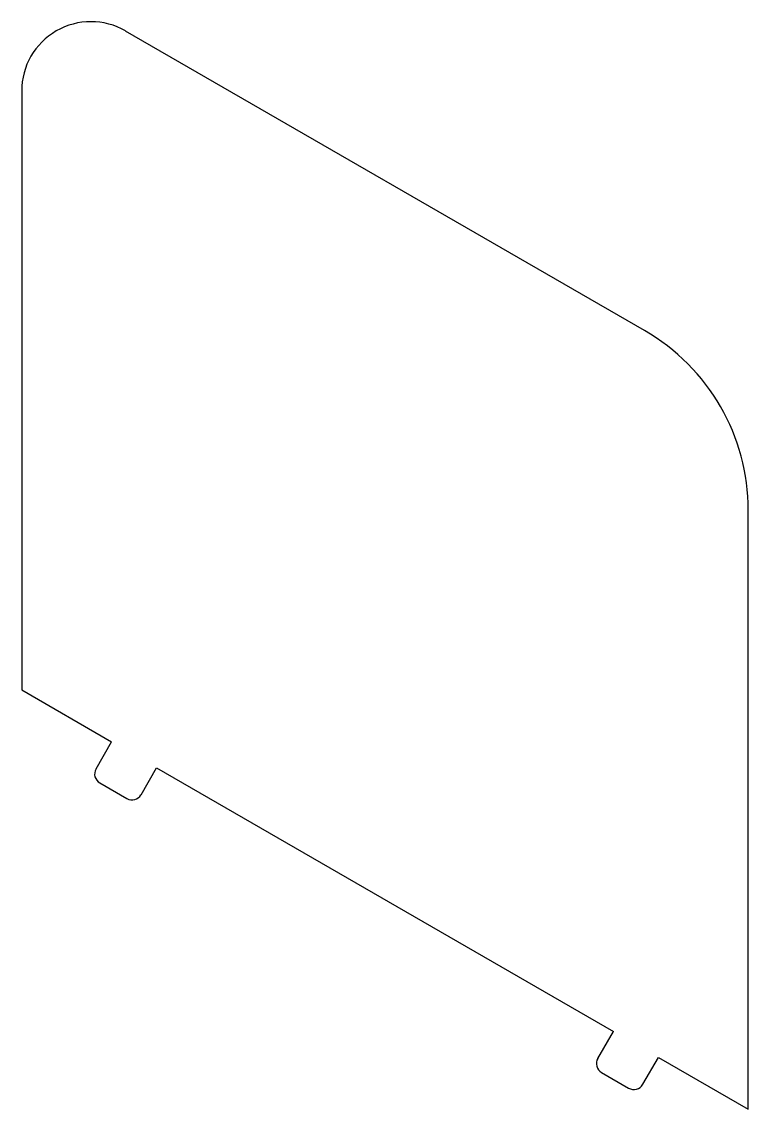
# Model space of a CAD drawing. Header units: millimetres. Extents: x 2 to 72, y 2 to 106.
import ezdxf

# ---------------------------------------------------------------- set-up
doc = ezdxf.new("R2010")
doc.units = ezdxf.units.MM
doc.layers.add('CUT', color=7, linetype='Continuous', lineweight=25)

msp = doc.modelspace()

# ---------------------------------------------------------------- linework, layer by layer
at = {"layer": 'CUT', "color": 3}
for p, q in [((61.64, 76.69), (11.64, 105.56)), ((1.64, 99.79), (1.64, 42.05)), ((71.64, 1.64), (71.64, 59.37)), ((1.64, 42.05), (10.3, 37.05)), ((8.8, 34.45), (10.3, 37.05)), ((13.13, 31.95), (14.63, 34.55)), ((14.63, 34.55), (58.65, 9.14)), ((9.16, 33.09), (11.76, 31.59)), ((57.15, 6.54), (58.65, 9.14)), ((61.48, 4.04), (62.98, 6.64)), ((62.98, 6.64), (71.64, 1.64)), ((57.51, 5.17), (60.11, 3.67))]:
    msp.add_line(p, q, dxfattribs=at)
for centre, radius, start, end in [((8.3, 99.79), 6.67, 60, 180), ((51.64, 59.37), 20, 0, 60), ((9.66, 33.95), 1, 150, 240), ((12.26, 32.45), 1, 240, 330), ((58.01, 6.04), 1, 150, 240), ((60.61, 4.54), 1, 240, 330)]:
    msp.add_arc(centre, radius, start, end, dxfattribs=at)

doc.saveas('drawing.dxf')
